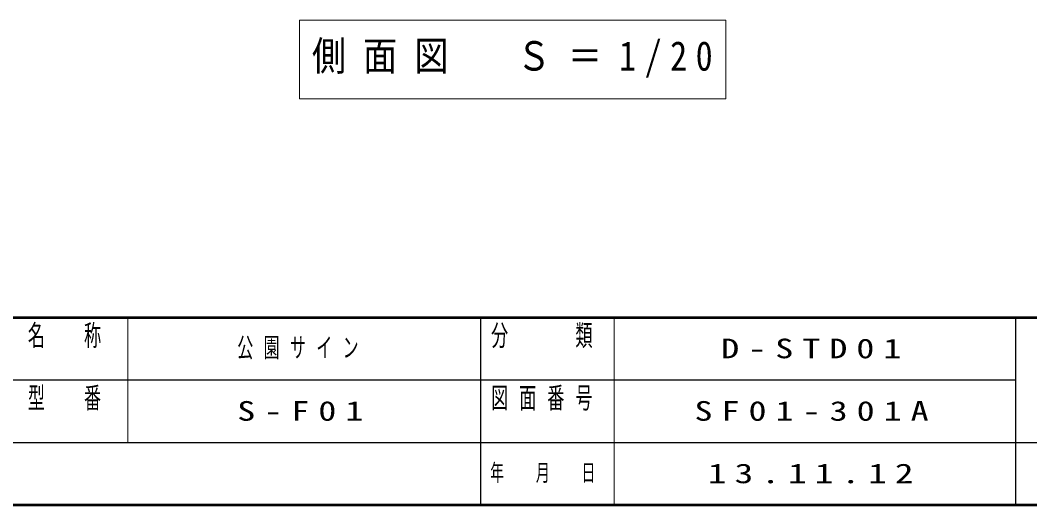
# Model space of a CAD drawing. Units: millimetres on the paper, scale 1:20. Extents: x 475 to 840, y 0 to 257.
# Drawn here: x 658.4 to 771.6, y 0 to 54.3 of the extents above; entities that cross this region are included whole.
import ezdxf

# ---------------------------------------------------------------- set-up
doc = ezdxf.new("R2010")
doc.units = ezdxf.units.MM
doc.layers.add('LY_1', color=7, linetype='Continuous', lineweight=13)
doc.layers.add('LY_4', color=7, linetype='Continuous', lineweight=13)
doc.layers.add('LY_5', color=7, linetype='Continuous')
doc.styles.add('ＭＳ ゴシック', font='')
doc.styles.get('ＭＳ ゴシック').set_extended_font_data('MS Gothic')

msp = doc.modelspace()

# ---------------------------------------------------------------- linework, layer by layer
at = {"layer": 'LY_1'}
for p, q in [((689.727, 54.304), (689.727, 45.504)), ((737.527, 54.304), (689.727, 54.304)), ((737.527, 45.504), (737.527, 54.304)), ((689.727, 45.504), (737.527, 45.504))]:
    msp.add_line(p, q, dxfattribs=at)
at = {"layer": 'LY_4', "lineweight": 50}
for p, q in [((475, 21), (840, 21)), ((475, 0), (840, 0))]:
    msp.add_line(p, q, dxfattribs=at)
at = {"layer": 'LY_4'}
for p, q in [((670.5, 21), (670.5, 7)), ((725, 21), (725, 0))]:
    msp.add_line(p, q, dxfattribs=at)
at = {"layer": 'LY_4', "color": 211, "lineweight": 25}
for p, q in [((710, 21), (710, 0)), ((770, 21), (770, 0)), ((657.5, 14), (770, 14)), ((602.5, 7), (840, 7))]:
    msp.add_line(p, q, dxfattribs=at)

# ---------------------------------------------------------------- texts
at = {"layer": 'LY_1', "insert": (691.127, 49.904), "char_height": 3.299, "attachment_point": 4, "style": 'ＭＳ ゴシック'}
msp.add_mtext('\\T1.5;\\W0.85;側面図\u3000Ｓ＝1/20', dxfattribs=at)
at = {"layer": 'LY_4', "color": 4, "style": 'ＭＳ ゴシック'}
for s, insert, char_height, attachment_point in [('\\T1.64;\\W0.6;名\u3000称', (664, 20.167), 2.346, 2), ('\\T1.64;\\W0.6;分\u3000\u3000類', (717.5, 20.167), 2.346, 2), ('\\T1.64;\\W0.6;型\u3000番', (664, 13.167), 2.346, 2), ('\\T1.64;\\W0.6;図面番号', (717.5, 13.167), 2.346, 2), ('\\T1.64;\\W0.6;年\u3000月\u3000日', (717.5, 3.5), 1.906, 5)]:
    msp.add_mtext(s, dxfattribs=dict(at, insert=insert, char_height=char_height, attachment_point=attachment_point))
at = {"layer": 'LY_5', "char_height": 2.199, "attachment_point": 4, "style": 'ＭＳ ゴシック'}
for s, insert in [('\\T1.64;\\W0.6;公園サイン', (682.75, 17.5)), ('\\T1.5;\\W1.35;D-STD01', (737, 17.5)), ('\\T1.5;\\W1.35;S-F01', (682.75, 10.5)), ('\\T1.5;\\W1.35;SF01-301A', (734, 10.5)), ('\\T1.43;\\W1.4;13.11.12', (735.5, 3.5))]:
    msp.add_mtext(s, dxfattribs=dict(at, insert=insert))

doc.saveas('drawing.dxf')
